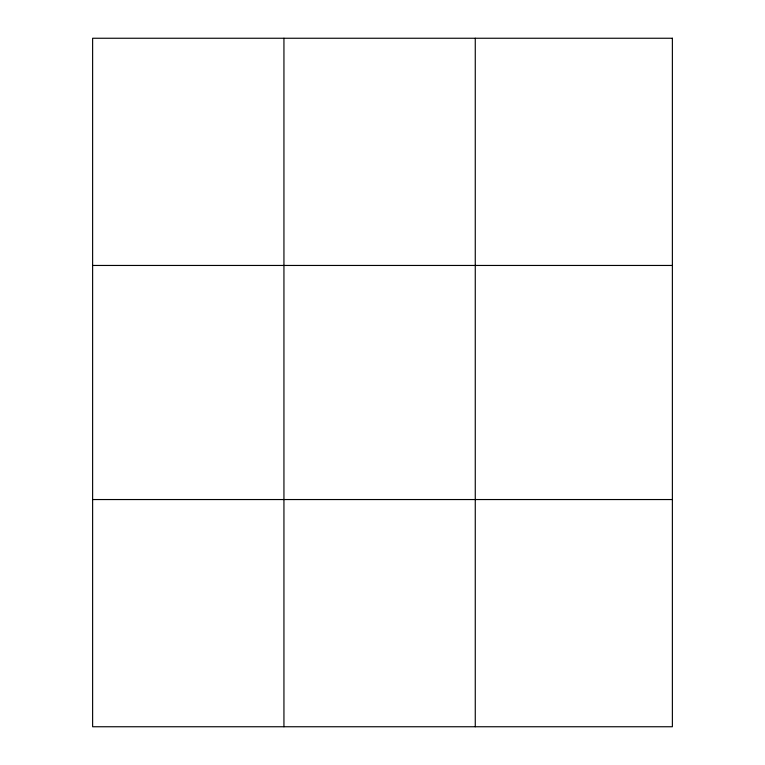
<?xml version="1.0" encoding="UTF-8"?>
<svg xmlns="http://www.w3.org/2000/svg" width="765" height="765" viewBox="0 0 765 765"><rect width="100%" height="100%" fill="white"/><g stroke="black" fill="none" stroke-linecap="round" stroke-linejoin="round"><path stroke-width="1.15" d="M283.939 726.75L283.939 38.25M475.266 726.75L475.266 38.25M92.622 265.455L672.378 265.455M92.622 499.545L672.378 499.545M672.378 38.25L672.378 726.75L92.622 726.75L92.622 38.25L672.378 38.25"/></g></svg>
